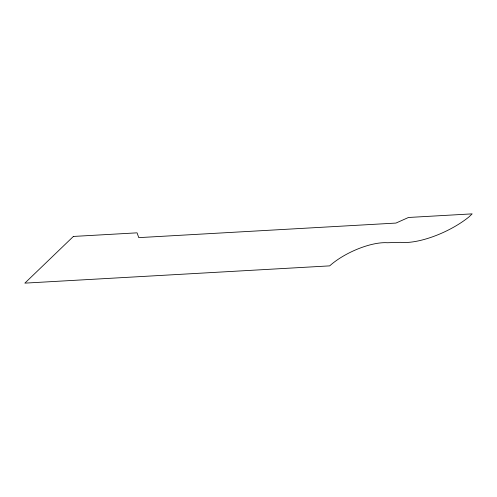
<?xml version="1.0" encoding="UTF-8"?>
<svg xmlns="http://www.w3.org/2000/svg" width="497" height="497" viewBox="0 0 497 497"><rect width="100%" height="100%" fill="white"/><g stroke="black" fill="none" stroke-linecap="round" stroke-linejoin="round"><path stroke-width="0.75" d="M73.394 236.442L24.85 283.135L329.666 265.876A42.127 15.575 -24.8 0 1 387.418 242.741L400.408 242.331A51.471 19.029 -24.8 0 0 469.05 216.847L472.15 213.865L408.484 217.475L395.954 223.072L138.775 237.634L137.06 232.838L73.394 236.442"/></g></svg>
